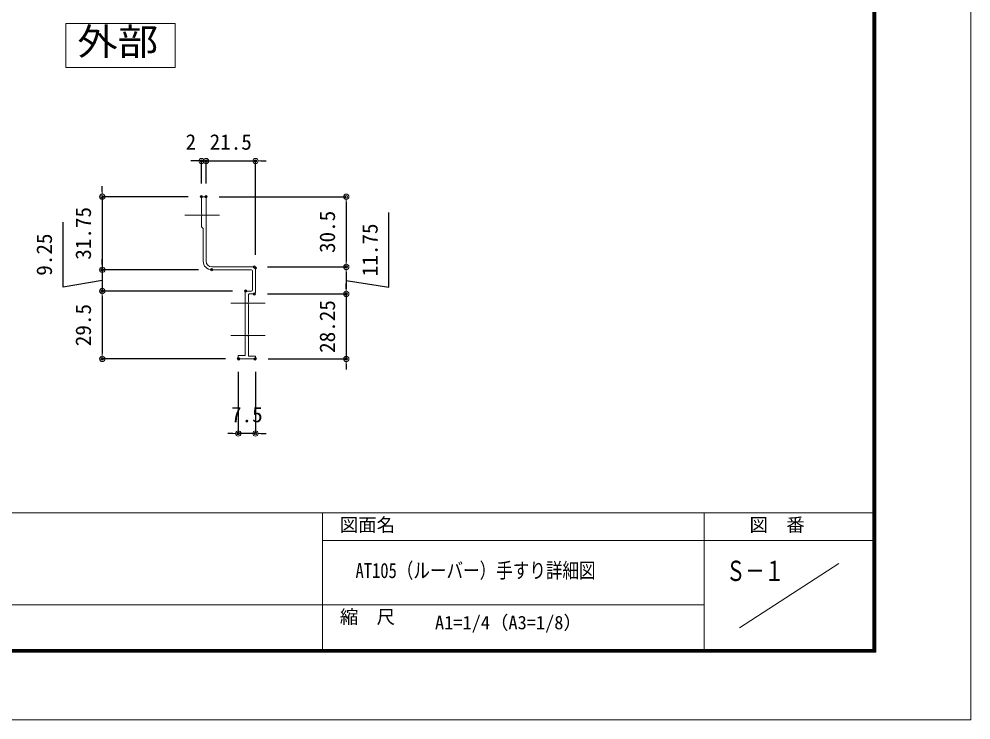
# Model space of a CAD drawing. Units: millimetres, scale not verified. Extents: x -1682 to 1682, y -1188 to 1188.
# Drawn here: x 854 to 1682, y -1188 to -579 of the extents above; entities that cross this region are included whole.
import ezdxf
from ezdxf.enums import TextEntityAlignment as Align

# ---------------------------------------------------------------- set-up
doc = ezdxf.new("R2010")
doc.units = ezdxf.units.MM
doc.header["$LTSCALE"] = 4
doc.header["$PDMODE"] = 32
doc.header["$PDSIZE"] = 2
for name, color, linetype, lineweight in [('0-0_0', 7, 'Continuous', 18), ('0-1_DEFPOINTS', 7, 'Continuous', 18), ('0-5_WAKU', 7, 'Continuous', 18), ('0-C_P4-12', 7, 'Continuous', 18), ('0-D_4アルミ', 6, 'Continuous', 18), ('1-1_101', 7, 'Continuous', 18)]:
    doc.layers.add(name, color=color, linetype=linetype, lineweight=lineweight)
doc.layers.add('0-3_MOJI', color=7, linetype='Continuous')
doc.layers.add('0-A_1手摺寸法', color=7, linetype='Continuous')
doc.styles.add('ＭＳ ゴシック', font='')
doc.styles.get('ＭＳ ゴシック').set_extended_font_data('MS Gothic')

# ---------------------------------------------------------------- blocks, each defined once
blk = doc.blocks.new('A$C297F129C')
at = {"layer": '1-1_101'}
for p, q in [((0, 39.5), (0, 28.75)), ((19, 40), (0.5, 40)), ((1.25, 30), (1.25, 38.25)), ((1.75, 38.75), (19.003, 38.75)), ((4.3, 29.5), (1.75, 29.5)), ((4.5, 1.7), (4.5, 29.3)), ((0.5, 28.25), (2.8, 28.25)), ((0, 1), (0, 0.2)), ((2.8, 1.2), (0.2, 1.2)), ((0.2, 0), (7.3, 0)), ((7.3, 1.5), (4.7, 1.5)), ((7.5, 0.2), (7.5, 1.3))]:
    blk.add_line(p, q, dxfattribs=at)
for points in [[(23.5, 70.5), (21.5, 70.5), (21.5, 42.5)], [(22.753, 42.5), (22.753, 56.753), (23.5, 57.5), (23.5, 61.98), (23.2, 62.5), (23.5, 63.02), (23.5, 70.5)], [(3, 28.05), (3, 24.77), (3.3, 24.25), (3, 23.73), (3, 10.77), (3.3, 10.25), (3, 9.73), (3, 1.4)]]:
    blk.add_lwpolyline(points, dxfattribs=at)
for centre, radius, start, end in [((19, 42.5), 2.5, 270, 0), ((19.003, 42.5), 3.75, 270, 0), ((0.5, 39.5), 0.5, 90, 180), ((1.75, 38.25), 0.5, 90, 180), ((1.75, 30), 0.5, 180, 270), ((4.3, 29.3), 0.2, 0, 90), ((0.5, 28.75), 0.5, 180, 270), ((2.8, 28.05), 0.2, 0, 90), ((0.2, 1), 0.2, 90, 180), ((0.2, 0.2), 0.2, 180, 270), ((2.8, 1.4), 0.2, 270, 0), ((4.7, 1.7), 0.2, 180, 270), ((7.3, 1.3), 0.2, 0, 90), ((7.3, 0.2), 0.2, 270, 0)]:
    blk.add_arc(centre, radius, start, end, dxfattribs=at)
blk = doc.blocks.new('_ORIGIN2')
at = {"layer": '0-0_0'}
blk.add_line((-0.5, 0), (-1, 0), dxfattribs=at)
for radius in [0.5, 0.25]:
    blk.add_circle((0, 0), radius, dxfattribs=at)
blk = doc.blocks.new('D66')
at = {"layer": '0-1_DEFPOINTS'}
for p in [(1055.188, 2882.947), (968.902, 2819.447), (1064.182, 2819.447)]:
    blk.add_point(p, dxfattribs=at)
at = {"layer": '0-A_1手摺寸法'}
for p, q in [((968.902, 2887.547), (968.902, 2892.147)), ((1043.688, 2882.947), (968.902, 2882.947)), ((968.902, 2882.947), (968.902, 2819.447)), ((1052.682, 2819.447), (968.902, 2819.447)), ((968.902, 2814.847), (968.902, 2810.247))]:
    blk.add_line(p, q, dxfattribs=at)
at = {"layer": '0-A_1手摺寸法', "xscale": 4.6, "yscale": 4.6}
for p, rotation in [((968.902, 2882.947), 270), ((968.902, 2819.447), 90)]:
    blk.add_blockref('_ORIGIN2', p, dxfattribs=dict(at, rotation=rotation))
at = {"layer": '0-A_1手摺寸法', "style": 'ＭＳ ゴシック'}
blk.add_text('31.75', height=13.49, rotation=90, dxfattribs=at).set_placement((963.152, 2828.197), align=Align.BOTTOM_LEFT)
blk = doc.blocks.new('D67')
at = {"layer": '0-1_DEFPOINTS'}
for p in [(1064.182, 2819.447), (968.902, 2800.947), (1093.588, 2800.947)]:
    blk.add_point(p, dxfattribs=at)
at = {"layer": '0-A_1手摺寸法'}
for p, q in [((968.902, 2824.047), (968.902, 2828.647)), ((1052.682, 2819.447), (968.902, 2819.447)), ((968.902, 2819.447), (968.902, 2800.947)), ((968.902, 2819.447), (968.902, 2800.947)), ((1082.088, 2800.947), (968.902, 2800.947)), ((968.902, 2796.347), (968.902, 2791.747))]:
    blk.add_line(p, q, dxfattribs=at)
blk.add_lwpolyline([(968.902, 2810.197), (934.963, 2804.497), (934.963, 2860.858)], dxfattribs=at)
at = {"layer": '0-A_1手摺寸法', "xscale": 4.6, "yscale": 4.6}
for p, rotation in [((968.902, 2819.447), 270), ((968.902, 2800.947), 90)]:
    blk.add_blockref('_ORIGIN2', p, dxfattribs=dict(at, rotation=rotation))
at = {"layer": '0-A_1手摺寸法', "style": 'ＭＳ ゴシック'}
blk.add_text('9.25', height=13.49, rotation=90, dxfattribs=at).set_placement((929.213, 2814.278), align=Align.BOTTOM_LEFT)
blk = doc.blocks.new('D68')
at = {"layer": '0-1_DEFPOINTS'}
for p in [(1093.588, 2800.947), (968.902, 2741.947), (1087.588, 2741.947)]:
    blk.add_point(p, dxfattribs=at)
at = {"layer": '0-A_1手摺寸法'}
for p, q in [((1082.088, 2800.947), (968.902, 2800.947)), ((968.902, 2796.347), (968.902, 2746.547)), ((1076.088, 2741.947), (968.902, 2741.947))]:
    blk.add_line(p, q, dxfattribs=at)
at = {"layer": '0-A_1手摺寸法', "xscale": 4.6, "yscale": 4.6}
for p, rotation in [((968.902, 2800.947), 90), ((968.902, 2741.947), 270)]:
    blk.add_blockref('_ORIGIN2', p, dxfattribs=dict(at, rotation=rotation))
at = {"layer": '0-A_1手摺寸法', "style": 'ＭＳ ゴシック'}
blk.add_text('29.5', height=13.49, rotation=90, dxfattribs=at).set_placement((963.152, 2753.047), align=Align.BOTTOM_LEFT)
blk = doc.blocks.new('D69')
at = {"layer": '0-1_DEFPOINTS'}
for p in [(1087.188, 2742.347), (1102.188, 2742.347), (1087.188, 2677.114)]:
    blk.add_point(p, dxfattribs=at)
at = {"layer": '0-A_1手摺寸法'}
for p, q in [((1087.188, 2730.847), (1087.188, 2677.114)), ((1102.188, 2730.847), (1102.188, 2677.114)), ((1082.588, 2677.114), (1077.988, 2677.114)), ((1102.188, 2677.114), (1087.188, 2677.114)), ((1106.788, 2677.114), (1111.388, 2677.114))]:
    blk.add_line(p, q, dxfattribs=at)
at = {"layer": '0-A_1手摺寸法', "xscale": 4.6, "yscale": 4.6}
blk.add_blockref('_ORIGIN2', (1087.188, 2677.114), dxfattribs=at)
at = {"layer": '0-A_1手摺寸法', "xscale": 4.6, "yscale": 4.6, "rotation": 180}
blk.add_blockref('_ORIGIN2', (1102.188, 2677.114), dxfattribs=at)
at = {"layer": '0-A_1手摺寸法', "style": 'ＭＳ ゴシック'}
blk.add_text('7.5', height=13.49, dxfattribs=at).set_placement((1080.888, 2682.864), align=Align.BOTTOM_LEFT)
blk = doc.blocks.new('D70')
at = {"layer": '0-1_DEFPOINTS'}
for p in [(1059.188, 2914.046), (1055.188, 2882.947), (1059.188, 2882.947)]:
    blk.add_point(p, dxfattribs=at)
at = {"layer": '0-A_1手摺寸法'}
for p, q in [((1050.588, 2914.046), (1045.988, 2914.046)), ((1055.188, 2894.447), (1055.188, 2914.046)), ((1055.188, 2914.046), (1059.188, 2914.046)), ((1059.188, 2894.447), (1059.188, 2914.046)), ((1063.788, 2914.046), (1068.388, 2914.046))]:
    blk.add_line(p, q, dxfattribs=at)
at = {"layer": '0-A_1手摺寸法', "xscale": 4.6, "yscale": 4.6}
blk.add_blockref('_ORIGIN2', (1055.188, 2914.046), dxfattribs=at)
at = {"layer": '0-A_1手摺寸法', "xscale": 4.6, "yscale": 4.6, "rotation": 180}
blk.add_blockref('_ORIGIN2', (1059.188, 2914.046), dxfattribs=at)
at = {"layer": '0-A_1手摺寸法', "style": 'ＭＳ ゴシック'}
blk.add_text('2', height=13.49, dxfattribs=at).set_placement((1041.388, 2919.796), align=Align.BOTTOM_LEFT)
blk = doc.blocks.new('D71')
at = {"layer": '0-1_DEFPOINTS'}
for p in [(1102.188, 2914.046), (1059.188, 2882.947), (1102.188, 2820.947)]:
    blk.add_point(p, dxfattribs=at)
at = {"layer": '0-A_1手摺寸法'}
for p, q in [((1054.588, 2914.046), (1049.988, 2914.046)), ((1059.188, 2894.447), (1059.188, 2914.046)), ((1059.188, 2914.046), (1102.188, 2914.046)), ((1102.188, 2832.447), (1102.188, 2914.046)), ((1106.788, 2914.046), (1111.388, 2914.046))]:
    blk.add_line(p, q, dxfattribs=at)
at = {"layer": '0-A_1手摺寸法', "xscale": 4.6, "yscale": 4.6}
blk.add_blockref('_ORIGIN2', (1059.188, 2914.046), dxfattribs=at)
at = {"layer": '0-A_1手摺寸法', "xscale": 4.6, "yscale": 4.6, "rotation": 180}
blk.add_blockref('_ORIGIN2', (1102.188, 2914.046), dxfattribs=at)
at = {"layer": '0-A_1手摺寸法', "style": 'ＭＳ ゴシック'}
blk.add_text('21.5', height=13.49, dxfattribs=at).set_placement((1062.288, 2919.796), align=Align.BOTTOM_LEFT)
blk = doc.blocks.new('D72')
at = {"layer": '0-1_DEFPOINTS'}
for p in [(1059.188, 2882.947), (1101.188, 2821.947), (1181.146, 2821.947)]:
    blk.add_point(p, dxfattribs=at)
at = {"layer": '0-A_1手摺寸法'}
for p, q in [((1070.688, 2882.947), (1181.146, 2882.947)), ((1181.146, 2878.347), (1181.146, 2826.547)), ((1112.688, 2821.947), (1181.146, 2821.947))]:
    blk.add_line(p, q, dxfattribs=at)
at = {"layer": '0-A_1手摺寸法', "xscale": 4.6, "yscale": 4.6}
for p, rotation in [((1181.146, 2882.947), 90), ((1181.146, 2821.947), 270)]:
    blk.add_blockref('_ORIGIN2', p, dxfattribs=dict(at, rotation=rotation))
at = {"layer": '0-A_1手摺寸法', "style": 'ＭＳ ゴシック'}
blk.add_text('30.5', height=13.49, rotation=90, dxfattribs=at).set_placement((1175.396, 2834.047), align=Align.BOTTOM_LEFT)
blk = doc.blocks.new('D73')
at = {"layer": '0-1_DEFPOINTS'}
for p in [(1101.188, 2821.947), (1101.188, 2798.447), (1181.146, 2798.447)]:
    blk.add_point(p, dxfattribs=at)
at = {"layer": '0-A_1手摺寸法'}
for p, q in [((1112.688, 2821.947), (1181.146, 2821.947)), ((1181.146, 2817.347), (1181.146, 2803.047)), ((1112.688, 2798.447), (1181.146, 2798.447))]:
    blk.add_line(p, q, dxfattribs=at)
blk.add_lwpolyline([(1181.146, 2810.197), (1218.187, 2804.447), (1218.187, 2869.22)], dxfattribs=at)
at = {"layer": '0-A_1手摺寸法', "xscale": 4.6, "yscale": 4.6}
for p, rotation in [((1181.146, 2821.947), 90), ((1181.146, 2798.447), 270)]:
    blk.add_blockref('_ORIGIN2', p, dxfattribs=dict(at, rotation=rotation))
at = {"layer": '0-A_1手摺寸法', "style": 'ＭＳ ゴシック'}
blk.add_text('11.75', height=13.49, rotation=90, dxfattribs=at).set_placement((1212.437, 2813.834), align=Align.BOTTOM_LEFT)
blk = doc.blocks.new('D74')
at = {"layer": '0-1_DEFPOINTS'}
for p in [(1101.188, 2798.447), (1101.788, 2741.947), (1181.146, 2741.947)]:
    blk.add_point(p, dxfattribs=at)
at = {"layer": '0-A_1手摺寸法'}
for p, q in [((1181.146, 2803.047), (1181.146, 2807.647)), ((1112.688, 2798.447), (1181.146, 2798.447)), ((1181.146, 2798.447), (1181.146, 2741.947)), ((1113.288, 2741.947), (1181.146, 2741.947)), ((1181.146, 2737.347), (1181.146, 2732.747))]:
    blk.add_line(p, q, dxfattribs=at)
at = {"layer": '0-A_1手摺寸法', "xscale": 4.6, "yscale": 4.6}
for p, rotation in [((1181.146, 2798.447), 270), ((1181.146, 2741.947), 90)]:
    blk.add_blockref('_ORIGIN2', p, dxfattribs=dict(at, rotation=rotation))
at = {"layer": '0-A_1手摺寸法', "style": 'ＭＳ ゴシック'}
blk.add_text('28.25', height=13.49, rotation=90, dxfattribs=at).set_placement((1175.396, 2747.197), align=Align.BOTTOM_LEFT)

msp = doc.modelspace()

# ---------------------------------------------------------------- linework, layer by layer
at = {"layer": '0-1_DEFPOINTS', "color": 5}
msp.add_lwpolyline([(1682, -1188), (1682, 1188), (-1682, 1188), (-1682, -1188)], close=True, dxfattribs=at)
at = {"layer": '0-5_WAKU'}
for p, q in [((1596.8, -1126.8), (1596.8, 1130.8)), ((1597.4, -1127.4), (1597.4, 1131.4)), ((1598, -1128), (1598, 1132)), ((1598.6, -1128.6), (1598.6, 1132.6)), ((1599.2, -1129.2), (1599.2, 1133.2)), ((-1602, -1008), (1598, -1008)), ((1118, -1008), (1118, -1128)), ((1450, -1008), (1450, -1128)), ((1118, -1032), (1598, -1032)), ((1480.833, -1108), (1567.167, -1052)), ((442, -1088), (1450, -1088)), ((-1603.2, -1129.2), (1599.2, -1129.2)), ((-1602.6, -1128.6), (1598.6, -1128.6)), ((-1602, -1128), (1598, -1128)), ((-1601.4, -1127.4), (1597.4, -1127.4)), ((-1600.8, -1126.8), (1596.8, -1126.8))]:
    msp.add_line(p, q, dxfattribs=at)
at = {"layer": '0-C_P4-12'}
msp.add_line((894.697, -582.622), (894.697, -620.632), dxfattribs=at)
msp.add_lwpolyline([(894.697, -620.632), (990.022, -620.632), (990.022, -582.622), (894.697, -582.622)], dxfattribs=at)
at = {"layer": '0-D_4アルミ'}
for p, q in [((998.371, -749.147), (1028.371, -749.147)), ((1038.171, -825.647), (1068.171, -825.647)), ((1038.171, -853.647), (1068.171, -853.647))]:
    msp.add_line(p, q, dxfattribs=at)

# ---------------------------------------------------------------- block references
at = {"layer": '0-A_1手摺寸法'}
for name in ['D70', 'D71', 'D66', 'D72', 'D73', 'D67', 'D74', 'D68', 'D69']:
    msp.add_blockref(name, (-42.416, -3616.095), dxfattribs=at)
at = {"layer": '0-A_1手摺寸法', "xscale": -2, "yscale": 2}
msp.add_blockref('A$C297F129C', (1059.771, -874.147), dxfattribs=at)

# ---------------------------------------------------------------- texts
at = {"layer": '0-0_0', "style": 'ＭＳ ゴシック'}
for s, height, width, p in [('AT105（ルーバー）手すり詳細図', 13.2, 0.8, (1146.749, -1068.604)), ('Ｓ－１', 17.6, 0.7, (1469.017, -1072.441))]:
    msp.add_text(s, height=height, dxfattribs=dict(at, width=width)).set_placement(p, align=Align.BOTTOM_LEFT)
msp.add_text('A1=1/4（A3=1/8）', height=11.73, dxfattribs=at).set_placement((1215.845, -1112.711), align=Align.BOTTOM_LEFT)
at = {"layer": '0-3_MOJI', "style": 'ＭＳ ゴシック'}
for s, p in [('図面名', (1133.108, -1027.794)), ('図  番', (1489.423, -1027.794)), ('縮  尺', (1133.108, -1107.794))]:
    msp.add_text(s, height=11.73, dxfattribs=at).set_placement(p, align=Align.BOTTOM_LEFT)
at = {"layer": '0-C_P4-12', "style": 'ＭＳ ゴシック', "width": 1.1}
msp.add_text('外部', height=23.46, dxfattribs=at).set_placement((904.756, -616.999), align=Align.BOTTOM_LEFT)

doc.saveas('drawing.dxf')
